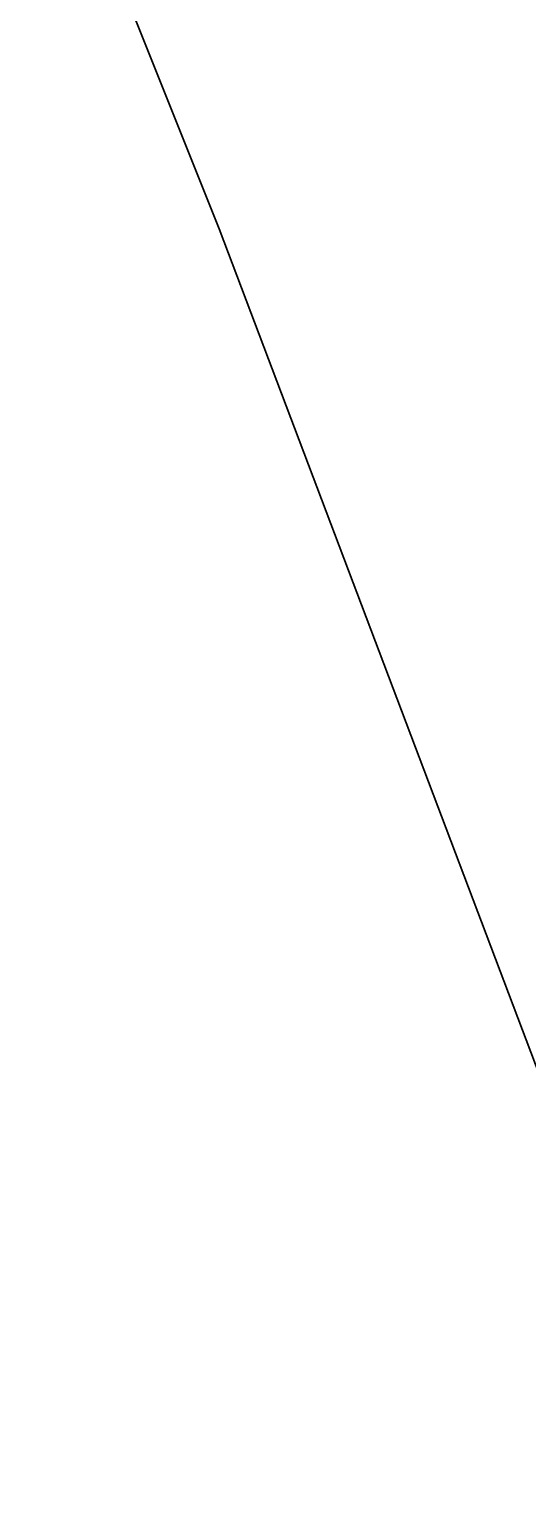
# Model space of a CAD drawing. Header units: millimetres. Extents: x 645430 to 1329725, y -477752 to 44877.
# Drawn here: x 842253 to 856463, y -117574 to -75668 of the extents above; entities that cross this region are included whole.
import ezdxf

# ---------------------------------------------------------------- set-up
doc = ezdxf.new("R2010")
doc.units = ezdxf.units.MM
doc.header["$LTSCALE"] = 250
doc.layers.add('Pucca Road', color=1, linetype='Continuous', lineweight=30)

msp = doc.modelspace()

# ---------------------------------------------------------------- linework, layer by layer
at = {"layer": 'Pucca Road', "ltscale": 0.5, "elevation": 10988.94809552671}
msp.add_lwpolyline([(842252.6593546551, -61811.89766094598), (843014.1767386405, -67945.54800382772), (845114.6008917115, -74988.9557173507), (847664.4801887724, -81347.40055370843), (861382.6353374013, -117573.8935489096)], dxfattribs=at)

doc.saveas('drawing.dxf')
